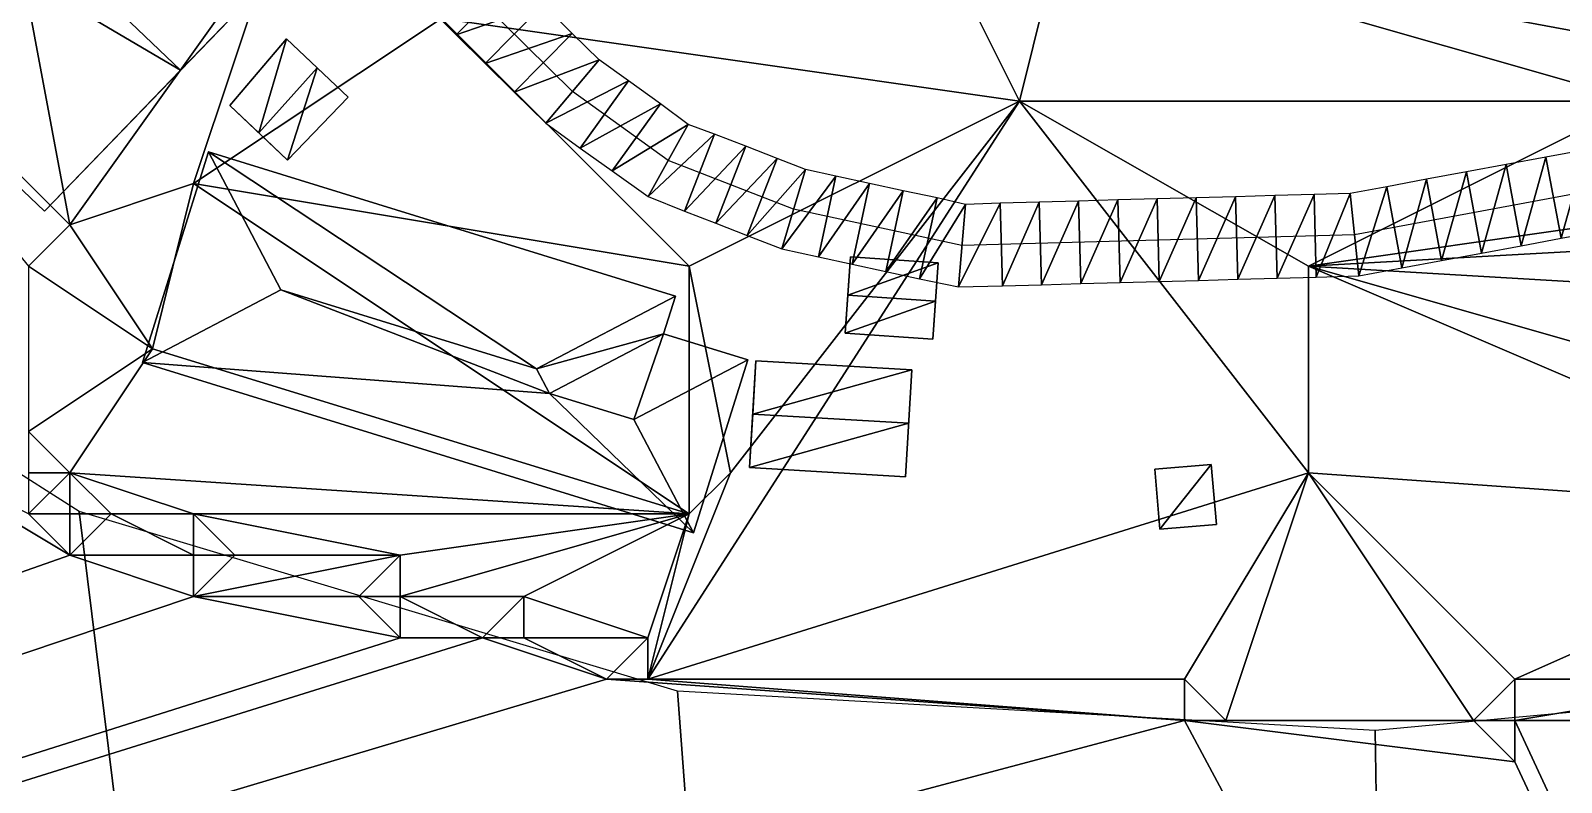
# Model space of a CAD drawing. Header units: metres. Extents: x -1103 to 901, y -902 to 905.
# Drawn here: x 544.1 to 618.3, y -113 to -76.6 of the extents above; entities that cross this region are included whole.
import ezdxf

# ---------------------------------------------------------------- set-up
doc = ezdxf.new("R2010")
doc.units = ezdxf.units.M
for name, color, linetype in [('OSM_BUILDING_FOOTPRINTS', 7, 'CONTINUOUS'), ('OSM_BUILDING_ROOFS', 1, 'CONTINUOUS'), ('OSM_BUILDING_WALLS', 8, 'CONTINUOUS'), ('OSM_ROAD_AXES', 2, 'CONTINUOUS'), ('OSM_ROAD_SURFACE', 9, 'CONTINUOUS'), ('OSM_TERRAIN', 3, 'CONTINUOUS'), ('OSM_WATER_OUTLINES', 4, 'CONTINUOUS'), ('OSM_WATER_SURFACE', 5, 'CONTINUOUS')]:
    doc.layers.add(name, color=color, linetype=linetype)

msp = doc.modelspace()

# ---------------------------------------------------------------- linework, layer by layer
at = {"layer": 'OSM_BUILDING_FOOTPRINTS'}
for points in [[(528.611, -43.73, 2.225), (557.958, -71.687, 2.225), (544.782, -85.334, 2.225), (515.434, -57.365, 2.225), (528.611, -43.73, 2.225)], [(556.554, -82.857, 2.004), (553.757, -80.214, 2.004), (556.499, -76.985, 2.004), (559.483, -79.816, 2.004), (556.554, -82.857, 2.004)], [(549.524, -92.666, 1.203), (552.718, -82.459, 1.203), (575.334, -89.448, 1.203), (574.759, -91.273, 1.203), (578.838, -92.534, 1.203), (576.207, -100.916, 1.203), (549.524, -92.666, 1.203)], [(587.814, -91.539, 1.119), (583.558, -91.251, 1.119), (583.823, -87.546, 1.119), (588.068, -87.834, 1.119), (587.814, -91.539, 1.119)], [(578.926, -97.754, 1.053), (579.236, -92.578, 1.053), (586.797, -93.02, 1.053), (586.487, -98.196, 1.053), (578.926, -97.754, 1.053)], [(598.558, -97.831, 1.067), (601.299, -97.61, 1.067), (601.542, -100.508, 1.067), (598.801, -100.729, 1.067), (598.558, -97.831, 1.067)]]:
    msp.add_polyline3d(points, close=True, dxfattribs=at)
at = {"layer": 'OSM_BUILDING_ROOFS'}
for points in [[(515.434, -57.365, 12.225), (551.37, -78.511, 16.225), (522.022, -50.548, 16.225)], [(557.958, -71.687, 12.225), (522.022, -50.548, 16.225), (551.37, -78.511, 16.225)], [(515.434, -57.365, 12.225), (544.782, -85.334, 12.225), (551.37, -78.511, 16.225)], [(556.499, -76.985, 7.204), (553.757, -80.214, 7.204), (555.156, -81.535, 8.358)], [(556.499, -76.985, 7.204), (555.156, -81.535, 8.358), (557.991, -78.4, 8.358)], [(556.554, -82.857, 7.204), (557.991, -78.4, 8.358), (555.156, -81.535, 8.358)], [(556.554, -82.857, 7.204), (559.483, -79.816, 7.204), (557.991, -78.4, 8.358)], [(552.718, -82.459, 6.403), (549.524, -92.666, 6.403), (556.231, -89.142, 9.612)], [(552.718, -82.459, 6.403), (556.231, -89.142, 9.612), (568.616, -92.971, 9.613)], [(552.718, -82.459, 6.403), (568.616, -92.971, 9.613), (575.334, -89.448, 6.403)], [(588.068, -87.834, 6.319), (583.823, -87.546, 6.319), (583.691, -89.399, 7.434)], [(588.068, -87.834, 6.319), (583.691, -89.399, 7.434), (587.941, -89.686, 7.434)], [(569.243, -94.165, 9.039), (556.231, -89.142, 9.612), (549.524, -92.666, 6.403)], [(569.243, -94.165, 9.039), (568.616, -92.971, 9.613), (556.231, -89.142, 9.612)], [(574.759, -91.273, 6.403), (575.334, -89.448, 6.403), (568.616, -92.971, 9.613)], [(583.558, -91.251, 6.319), (587.941, -89.686, 7.434), (583.691, -89.399, 7.434)], [(583.558, -91.251, 6.319), (587.814, -91.539, 6.319), (587.941, -89.686, 7.434)], [(574.759, -91.273, 6.403), (568.616, -92.971, 9.613), (569.243, -94.165, 9.039)], [(574.759, -91.273, 6.403), (569.243, -94.165, 9.039), (573.326, -95.428, 9.039)], [(574.759, -91.273, 6.403), (573.326, -95.428, 9.039), (578.838, -92.534, 6.403)], [(569.243, -94.165, 9.039), (549.524, -92.666, 6.403), (576.207, -100.916, 6.403)], [(576.207, -100.916, 6.403), (578.838, -92.534, 6.403), (573.326, -95.428, 9.039)], [(586.797, -93.02, 6.253), (579.236, -92.578, 6.253), (579.081, -95.166, 7.808)], [(586.797, -93.02, 6.253), (579.081, -95.166, 7.808), (586.642, -95.608, 7.808)], [(569.243, -94.165, 9.039), (576.207, -100.916, 6.403), (573.326, -95.428, 9.039)], [(578.926, -97.754, 6.253), (586.642, -95.608, 7.808), (579.081, -95.166, 7.808)], [(578.926, -97.754, 6.253), (586.487, -98.196, 6.253), (586.642, -95.608, 7.808)], [(601.299, -97.61, 11.067), (598.558, -97.831, 11.067), (598.801, -100.729, 11.067)], [(601.299, -97.61, 11.067), (598.801, -100.729, 11.067), (601.542, -100.508, 11.067)]]:
    msp.add_3dface(points, dxfattribs=at)
at = {"layer": 'OSM_BUILDING_WALLS'}
for points in [[(515.434, -57.365, 2.225), (544.782, -85.334, 2.225), (544.782, -85.334, 12.225)], [(515.434, -57.365, 2.225), (544.782, -85.334, 12.225), (515.434, -57.365, 12.225)], [(544.782, -85.334, 2.225), (557.958, -71.687, 2.225), (557.958, -71.687, 12.225)], [(544.782, -85.334, 2.225), (557.958, -71.687, 12.225), (544.782, -85.334, 12.225)], [(544.782, -85.334, 12.225), (557.958, -71.687, 12.225), (551.37, -78.511, 16.225)], [(556.499, -76.985, 2.004), (553.757, -80.214, 2.004), (553.757, -80.214, 7.204)], [(556.499, -76.985, 2.004), (553.757, -80.214, 7.204), (556.499, -76.985, 7.204)], [(559.483, -79.816, 2.004), (556.499, -76.985, 2.004), (556.499, -76.985, 7.204)], [(559.483, -79.816, 2.004), (556.499, -76.985, 7.204), (559.483, -79.816, 7.204)], [(559.483, -79.816, 7.204), (556.499, -76.985, 7.204), (557.991, -78.4, 8.358)], [(556.554, -82.857, 2.004), (559.483, -79.816, 2.004), (559.483, -79.816, 7.204)], [(556.554, -82.857, 2.004), (559.483, -79.816, 7.204), (556.554, -82.857, 7.204)], [(553.757, -80.214, 2.004), (556.554, -82.857, 2.004), (556.554, -82.857, 7.204)], [(553.757, -80.214, 2.004), (556.554, -82.857, 7.204), (553.757, -80.214, 7.204)], [(553.757, -80.214, 7.204), (556.554, -82.857, 7.204), (555.156, -81.535, 8.358)], [(552.718, -82.459, 1.203), (549.524, -92.666, 1.203), (549.524, -92.666, 6.403)], [(552.718, -82.459, 1.203), (549.524, -92.666, 6.403), (552.718, -82.459, 6.403)], [(575.334, -89.448, 1.203), (552.718, -82.459, 1.203), (552.718, -82.459, 6.403)], [(575.334, -89.448, 1.203), (552.718, -82.459, 6.403), (575.334, -89.448, 6.403)], [(583.823, -87.546, 1.119), (583.558, -91.251, 1.119), (583.558, -91.251, 6.319)], [(583.823, -87.546, 1.119), (583.558, -91.251, 6.319), (583.823, -87.546, 6.319)], [(583.691, -89.399, 7.434), (583.558, -91.251, 6.319), (583.823, -87.546, 6.319)], [(588.068, -87.834, 1.119), (583.823, -87.546, 1.119), (583.823, -87.546, 6.319)], [(588.068, -87.834, 1.119), (583.823, -87.546, 6.319), (588.068, -87.834, 6.319)], [(587.814, -91.539, 1.119), (588.068, -87.834, 1.119), (588.068, -87.834, 6.319)], [(587.814, -91.539, 1.119), (588.068, -87.834, 6.319), (587.814, -91.539, 6.319)], [(587.814, -91.539, 6.319), (588.068, -87.834, 6.319), (587.941, -89.686, 7.434)], [(574.759, -91.273, 1.203), (575.334, -89.448, 1.203), (575.334, -89.448, 6.403)], [(574.759, -91.273, 1.203), (575.334, -89.448, 6.403), (574.759, -91.273, 6.403)], [(578.838, -92.534, 1.203), (574.759, -91.273, 1.203), (574.759, -91.273, 6.403)], [(578.838, -92.534, 1.203), (574.759, -91.273, 6.403), (578.838, -92.534, 6.403)], [(583.558, -91.251, 1.119), (587.814, -91.539, 1.119), (587.814, -91.539, 6.319)], [(583.558, -91.251, 1.119), (587.814, -91.539, 6.319), (583.558, -91.251, 6.319)], [(549.524, -92.666, 1.203), (576.207, -100.916, 1.203), (576.207, -100.916, 6.403)], [(549.524, -92.666, 1.203), (576.207, -100.916, 6.403), (549.524, -92.666, 6.403)], [(576.207, -100.916, 1.203), (578.838, -92.534, 1.203), (578.838, -92.534, 6.403)], [(576.207, -100.916, 1.203), (578.838, -92.534, 6.403), (576.207, -100.916, 6.403)], [(579.236, -92.578, 1.053), (578.926, -97.754, 1.053), (578.926, -97.754, 6.253)], [(579.236, -92.578, 1.053), (578.926, -97.754, 6.253), (579.236, -92.578, 6.253)], [(579.236, -92.578, 6.253), (578.926, -97.754, 6.253), (579.081, -95.166, 7.808)], [(586.797, -93.02, 1.053), (579.236, -92.578, 1.053), (579.236, -92.578, 6.253)], [(586.797, -93.02, 1.053), (579.236, -92.578, 6.253), (586.797, -93.02, 6.253)], [(586.487, -98.196, 1.053), (586.797, -93.02, 1.053), (586.797, -93.02, 6.253)], [(586.487, -98.196, 1.053), (586.797, -93.02, 6.253), (586.487, -98.196, 6.253)], [(586.642, -95.608, 7.808), (586.797, -93.02, 6.253), (586.487, -98.196, 6.253)], [(578.926, -97.754, 1.053), (586.487, -98.196, 1.053), (586.487, -98.196, 6.253)], [(578.926, -97.754, 1.053), (586.487, -98.196, 6.253), (578.926, -97.754, 6.253)], [(601.299, -97.61, 1.067), (598.558, -97.831, 1.067), (598.558, -97.831, 11.067)], [(601.299, -97.61, 1.067), (598.558, -97.831, 11.067), (601.299, -97.61, 11.067)], [(598.558, -97.831, 1.067), (598.801, -100.729, 1.067), (598.801, -100.729, 11.067)], [(598.558, -97.831, 1.067), (598.801, -100.729, 11.067), (598.558, -97.831, 11.067)], [(601.542, -100.508, 1.067), (601.299, -97.61, 1.067), (601.299, -97.61, 11.067)], [(601.542, -100.508, 1.067), (601.299, -97.61, 11.067), (601.542, -100.508, 11.067)], [(598.801, -100.729, 1.067), (601.542, -100.508, 1.067), (601.542, -100.508, 11.067)], [(598.801, -100.729, 1.067), (601.542, -100.508, 11.067), (598.801, -100.729, 11.067)]]:
    msp.add_3dface(points, dxfattribs=at)
at = {"layer": 'OSM_ROAD_AXES'}
msp.add_polyline3d([(656.778, -77.472, 5.984), (644.884, -79.673, 5.839), (608.23, -86.474, 3.862), (589.218, -87.004, 3.152), (581.06, -85.235, 3.483), (574.991, -82.879, 3.756), (570.349, -79.539, 3.998), (553.426, -62.851, 4.757), (533.983, -42.558, 4.256), (525.814, -35.613, 3.255)], dxfattribs=at)
at = {"layer": 'OSM_ROAD_SURFACE'}
for points in [[(567.523, -73.943, 4.404), (563.304, -75.401, 4.374), (564.714, -76.791, 4.31)], [(568.933, -75.334, 4.298), (567.523, -73.943, 4.404), (564.714, -76.791, 4.31)], [(568.933, -75.334, 4.298), (564.714, -76.791, 4.31), (566.124, -78.182, 4.229)], [(570.343, -76.725, 4.131), (568.933, -75.334, 4.298), (566.124, -78.182, 4.229)], [(570.343, -76.725, 4.131), (566.124, -78.182, 4.229), (567.534, -79.573, 4.148)], [(571.641, -78.013, 4.034), (570.343, -76.725, 4.131), (567.534, -79.573, 4.148)], [(571.641, -78.013, 4.034), (567.534, -79.573, 4.148), (569.057, -81.066, 4.061)], [(573.064, -79.029, 3.96), (571.641, -78.013, 4.034), (569.057, -81.066, 4.061)], [(573.064, -79.029, 3.96), (569.057, -81.066, 4.061), (570.728, -82.276, 3.974)], [(574.612, -80.142, 3.88), (573.064, -79.029, 3.96), (570.728, -82.276, 3.974)], [(574.612, -80.142, 3.88), (570.728, -82.276, 3.974), (572.276, -83.389, 3.893)], [(575.963, -81.131, 3.809), (574.612, -80.142, 3.88), (572.276, -83.389, 3.893)], [(575.963, -81.131, 3.809), (572.276, -83.389, 3.893), (574.02, -84.628, 3.803)], [(577.232, -81.604, 3.752), (575.963, -81.131, 3.809), (574.02, -84.628, 3.803)], [(577.232, -81.604, 3.752), (574.02, -84.628, 3.803), (575.785, -85.333, 3.723)], [(578.749, -82.193, 3.684), (577.232, -81.604, 3.752), (575.785, -85.333, 3.723)], [(578.749, -82.193, 3.684), (575.785, -85.333, 3.723), (577.302, -85.921, 3.655)], [(580.267, -82.781, 3.616), (578.749, -82.193, 3.684), (577.302, -85.921, 3.655)], [(580.267, -82.781, 3.616), (577.302, -85.921, 3.655), (578.819, -86.51, 3.587)], [(581.634, -83.319, 3.555), (580.267, -82.781, 3.616), (578.819, -86.51, 3.587)], [(617.511, -82.718, 4.501), (615.582, -83.076, 4.395), (616.311, -87.008, 4.291)], [(617.511, -82.718, 4.501), (616.311, -87.008, 4.291), (618.241, -86.65, 4.394)], [(619.44, -82.36, 4.607), (617.511, -82.718, 4.501), (618.241, -86.65, 4.394)], [(619.44, -82.36, 4.607), (618.241, -86.65, 4.394), (620.17, -86.293, 4.498)], [(581.634, -83.319, 3.555), (578.819, -86.51, 3.587), (580.486, -87.151, 3.496)], [(583.115, -83.634, 3.494), (581.634, -83.319, 3.555), (580.486, -87.151, 3.496)], [(583.115, -83.634, 3.494), (580.486, -87.151, 3.496), (582.267, -87.543, 3.407)], [(584.747, -83.988, 3.422), (583.115, -83.634, 3.494), (582.267, -87.543, 3.407)], [(611.723, -83.791, 4.172), (609.794, -84.149, 4.061), (610.524, -88.082, 3.944)], [(611.723, -83.791, 4.172), (610.524, -88.082, 3.944), (612.453, -87.724, 4.075)], [(613.653, -83.433, 4.284), (611.723, -83.791, 4.172), (612.453, -87.724, 4.075)], [(613.653, -83.433, 4.284), (612.453, -87.724, 4.075), (614.382, -87.366, 4.188)], [(615.582, -83.076, 4.395), (613.653, -83.433, 4.284), (614.382, -87.366, 4.188)], [(615.582, -83.076, 4.395), (614.382, -87.366, 4.188), (616.311, -87.008, 4.291)], [(584.747, -83.988, 3.422), (582.267, -87.543, 3.407), (583.899, -87.897, 3.326)], [(586.378, -84.342, 3.341), (584.747, -83.988, 3.422), (583.899, -87.897, 3.326)], [(586.378, -84.342, 3.341), (583.899, -87.897, 3.326), (585.531, -88.251, 3.245)], [(588.01, -84.696, 3.26), (586.378, -84.342, 3.341), (585.531, -88.251, 3.245)], [(606.273, -84.528, 3.866), (604.372, -84.581, 3.765), (604.483, -88.579, 3.61)], [(606.273, -84.528, 3.866), (604.483, -88.579, 3.61), (606.384, -88.526, 3.74)], [(608.017, -84.485, 3.958), (606.273, -84.528, 3.866), (606.384, -88.526, 3.74)], [(608.017, -84.485, 3.958), (606.384, -88.526, 3.74), (608.443, -88.462, 3.85)], [(609.794, -84.149, 4.061), (608.017, -84.485, 3.958), (608.443, -88.462, 3.85)], [(609.794, -84.149, 4.061), (608.443, -88.462, 3.85), (610.524, -88.082, 3.944)], [(588.01, -84.696, 3.26), (585.531, -88.251, 3.245), (587.162, -88.605, 3.189)], [(589.387, -85.012, 3.215), (588.01, -84.696, 3.26), (587.162, -88.605, 3.189)], [(589.387, -85.012, 3.215), (587.162, -88.605, 3.189), (589.048, -88.997, 3.189)], [(591.063, -84.952, 3.217), (589.387, -85.012, 3.215), (589.048, -88.997, 3.189)], [(591.063, -84.952, 3.217), (589.048, -88.997, 3.189), (591.175, -88.951, 3.191)], [(592.964, -84.899, 3.219), (591.063, -84.952, 3.217), (591.175, -88.951, 3.191)], [(592.964, -84.899, 3.219), (591.175, -88.951, 3.191), (593.076, -88.897, 3.193)], [(594.865, -84.846, 3.221), (592.964, -84.899, 3.219), (593.076, -88.897, 3.193)], [(594.865, -84.846, 3.221), (593.076, -88.897, 3.193), (594.977, -88.844, 3.195)], [(596.767, -84.793, 3.296), (594.865, -84.846, 3.221), (594.977, -88.844, 3.195)], [(596.767, -84.793, 3.296), (594.977, -88.844, 3.195), (596.878, -88.791, 3.198)], [(598.668, -84.74, 3.433), (596.767, -84.793, 3.296), (596.878, -88.791, 3.198)], [(598.668, -84.74, 3.433), (596.878, -88.791, 3.198), (598.78, -88.738, 3.2)], [(600.569, -84.687, 3.563), (598.668, -84.74, 3.433), (598.78, -88.738, 3.2)], [(600.569, -84.687, 3.563), (598.78, -88.738, 3.2), (600.681, -88.685, 3.336)], [(602.47, -84.634, 3.664), (600.569, -84.687, 3.563), (600.681, -88.685, 3.336)], [(602.47, -84.634, 3.664), (600.681, -88.685, 3.336), (602.582, -88.632, 3.473)], [(604.372, -84.581, 3.765), (602.47, -84.634, 3.664), (602.582, -88.632, 3.473)], [(604.372, -84.581, 3.765), (602.582, -88.632, 3.473), (604.483, -88.579, 3.61)]]:
    msp.add_3dface(points, dxfattribs=at)
at = {"layer": 'OSM_TERRAIN'}
for points in [[(546, -86, 4.41), (540, -54, 4.527), (526, -66, 4.5)], [(546, -86, 4.41), (556, -72, 4.394), (540, -54, 4.527)], [(544, -88, 4.774), (546, -86, 4.41), (526, -66, 4.5)], [(552, -84, 3.742), (556, -72, 4.394), (546, -86, 4.41)], [(552, -84, 3.742), (564, -76, 4.306), (556, -72, 4.394)], [(592, -80, 3.2), (594, -72, 3.876), (590, -76, 3.796)], [(592, -80, 3.2), (622, -80, 4.769), (594, -72, 3.876)], [(622, -80, 4.769), (648, -82, 5.926), (594, -72, 3.876)], [(594, -72, 3.876), (648, -82, 5.926), (628, -74, 5.344)], [(552, -84, 3.742), (576, -88, 3.607), (564, -76, 4.306)], [(576, -88, 3.607), (592, -80, 3.2), (564, -76, 4.306)], [(564, -76, 4.306), (592, -80, 3.2), (590, -76, 3.796)], [(574, -108, 3), (606, -98, 3.096), (592, -80, 3.2)], [(574, -108, 3), (592, -80, 3.2), (578, -98, 3.184)], [(578, -98, 3.184), (592, -80, 3.2), (576, -88, 3.607)], [(606, -98, 3.096), (606, -88, 3.701), (592, -80, 3.2)], [(606, -88, 3.701), (622, -80, 4.769), (592, -80, 3.2)], [(606, -88, 3.701), (648, -82, 5.926), (622, -80, 4.769)], [(642, -86, 5.565), (648, -82, 5.926), (606, -88, 3.701)], [(550, -92, 3.719), (552, -84, 3.742), (546, -86, 4.41)], [(550, -92, 3.719), (576, -100, 3.667), (552, -84, 3.742)], [(552, -84, 3.742), (576, -100, 3.667), (576, -88, 3.607)], [(544, -88, 4.774), (550, -92, 3.719), (546, -86, 4.41)], [(640, -90, 4.979), (642, -86, 5.565), (606, -88, 3.701)], [(544, -96, 4.815), (550, -92, 3.719), (544, -88, 4.774)], [(576, -100, 3.667), (578, -98, 3.184), (576, -88, 3.607)], [(606, -98, 3.096), (634, -100, 4.455), (606, -88, 3.701)], [(634, -100, 4.455), (634, -96, 4.893), (606, -88, 3.701)], [(606, -88, 3.701), (634, -96, 4.893), (640, -90, 4.979)], [(546, -98, 4.657), (550, -92, 3.719), (544, -96, 4.815)], [(546, -98, 4.657), (576, -100, 3.667), (550, -92, 3.719)], [(284, -194), (546, -102), (536, -96)], [(546, -102), (544, -100), (536, -96)], [(544, -98, 4.858), (546, -98, 4.657), (544, -96, 4.815)], [(544, -100), (546, -100), (546, -98, 4.657)], [(544, -100), (546, -98, 4.657), (544, -98, 4.858)], [(546, -100), (548, -100, 4.464), (546, -98, 4.657)], [(548, -100, 4.464), (552, -100, 4.09), (546, -98, 4.657)], [(552, -100, 4.09), (576, -100, 3.667), (546, -98, 4.657)], [(600, -108, 3.281), (606, -98, 3.096), (574, -108, 3)], [(576, -100, 3.667), (574, -108, 3), (578, -98, 3.184)], [(600, -108, 3.281), (602, -110, 3.421), (606, -98, 3.096)], [(602, -110, 3.421), (614, -110, 3.729), (606, -98, 3.096)], [(614, -110, 3.729), (616, -108, 3.721), (606, -98, 3.096)], [(606, -98, 3.096), (616, -108, 3.721), (634, -100, 4.455)], [(546, -102), (546, -100), (544, -100)], [(546, -102), (548, -100, 4.464), (546, -100)], [(546, -102), (552, -102), (548, -100, 4.464)], [(552, -102), (552, -100, 4.09), (548, -100, 4.464)], [(552, -102), (554, -102, 3.923), (552, -100, 4.09)], [(554, -102, 3.923), (562, -102, 3.506), (552, -100, 4.09)], [(552, -100, 4.09), (562, -102, 3.506), (576, -100, 3.667)], [(562, -104, 3.501), (576, -100, 3.667), (562, -102, 3.506)], [(562, -104, 3.501), (568, -104, 3.187), (576, -100, 3.667)], [(568, -104, 3.187), (574, -106, 3), (576, -100, 3.667)], [(574, -106, 3), (574, -108, 3), (576, -100, 3.667)], [(616, -108, 3.721), (628, -108, 4.066), (634, -100, 4.455)], [(546, -102), (284, -194), (552, -104)], [(546, -102), (552, -104), (552, -102)], [(552, -104), (554, -102, 3.923), (552, -102)], [(552, -104), (562, -102, 3.506), (554, -102, 3.923)], [(552, -104), (560, -104), (562, -102, 3.506)], [(560, -104), (562, -104, 3.501), (562, -102, 3.506)], [(284, -194), (562, -106), (552, -104)], [(552, -104), (562, -106), (560, -104)], [(562, -106), (562, -104, 3.501), (560, -104)], [(562, -106), (566, -106), (562, -104, 3.501)], [(566, -106), (568, -104, 3.187), (562, -104, 3.501)], [(566, -106), (568, -106, 3.187), (568, -104, 3.187)], [(568, -106, 3.187), (574, -106, 3), (568, -104, 3.187)], [(284, -194), (572, -108), (566, -106)], [(284, -194), (566, -106), (562, -106)], [(572, -108), (568, -106, 3.187), (566, -106)], [(572, -108), (574, -106, 3), (568, -106, 3.187)], [(572, -108), (574, -108, 3), (574, -106, 3)], [(572, -108), (284, -194), (600, -110)], [(572, -108), (600, -110), (574, -108, 3)], [(600, -110), (600, -108, 3.281), (574, -108, 3)], [(600, -110), (602, -110, 3.421), (600, -108, 3.281)], [(614, -110, 3.729), (616, -110), (616, -108, 3.721)], [(616, -110), (628, -110), (628, -108, 4.066)], [(616, -110), (628, -108, 4.066), (616, -108, 3.721)], [(284, -194), (720, -334), (600, -110)], [(600, -110), (720, -334), (616, -112)], [(600, -110), (614, -110, 3.729), (602, -110, 3.421)], [(600, -110), (616, -112), (614, -110, 3.729)], [(616, -112), (616, -110), (614, -110, 3.729)], [(616, -112), (720, -334), (616, -110)], [(720, -334), (628, -110), (616, -110)]]:
    msp.add_3dface(points, dxfattribs=at)
at = {"layer": 'OSM_WATER_OUTLINES'}
msp.add_polyline3d([(900, -638.452, 1), (900, 33.017, 1), (888.355, 17.134, 1), (873.421, 2.979, 1), (853.015, -11.077, 1), (820.915, -29.6, 1), (774.434, -53.443, 1), (771.659, -52.293, 1), (682.091, -92.004, 1), (651.704, -101.293, 1), (627.242, -108.802, 1), (609.236, -110.494, 1), (575.433, -108.58, 1), (546.451, -99.888, 1), (530.368, -89.658, 1), (527.582, -85.433, 1), (524.819, -82.857, 1), (518.286, -78.389, 1), (508.658, -65.649, 1), (506.58, -61.524, 1), (502.579, -57.697, 1), (499.76, -54.899, 1), (497.174, -51.581, 1), (495.317, -47.39, 1)], dxfattribs=at)
at = {"layer": 'OSM_WATER_SURFACE'}
for points in [[(617.309, -669.57, 1), (900, -638.452, 1), (900, 33.017, 1)], [(617.309, -669.57, 1), (900, 33.017, 1), (888.355, 17.134, 1)], [(617.309, -669.57, 1), (888.355, 17.134, 1), (873.421, 2.979, 1)], [(617.309, -669.57, 1), (873.421, 2.979, 1), (853.015, -11.077, 1)], [(617.309, -669.57, 1), (853.015, -11.077, 1), (820.915, -29.6, 1)], [(617.309, -669.57, 1), (820.915, -29.6, 1), (774.434, -53.443, 1)], [(480.787, -622.303, 1), (617.309, -669.57, 1), (495.317, -47.39, 1)], [(617.309, -669.57, 1), (497.174, -51.581, 1), (495.317, -47.39, 1)], [(617.309, -669.57, 1), (499.76, -54.899, 1), (497.174, -51.581, 1)], [(617.309, -669.57, 1), (774.434, -53.443, 1), (771.659, -52.293, 1)], [(617.309, -669.57, 1), (771.659, -52.293, 1), (682.091, -92.004, 1)], [(617.309, -669.57, 1), (502.579, -57.697, 1), (499.76, -54.899, 1)], [(617.309, -669.57, 1), (506.58, -61.524, 1), (502.579, -57.697, 1)], [(617.309, -669.57, 1), (508.658, -65.649, 1), (506.58, -61.524, 1)], [(617.309, -669.57, 1), (518.286, -78.389, 1), (508.658, -65.649, 1)], [(617.309, -669.57, 1), (524.819, -82.857, 1), (518.286, -78.389, 1)], [(617.309, -669.57, 1), (527.582, -85.433, 1), (524.819, -82.857, 1)], [(617.309, -669.57, 1), (530.368, -89.658, 1), (527.582, -85.433, 1)], [(617.309, -669.57, 1), (546.451, -99.888, 1), (530.368, -89.658, 1)], [(617.309, -669.57, 1), (682.091, -92.004, 1), (651.704, -101.293, 1)], [(617.309, -669.57, 1), (575.433, -108.58, 1), (546.451, -99.888, 1)], [(617.309, -669.57, 1), (651.704, -101.293, 1), (627.242, -108.802, 1)], [(617.309, -669.57, 1), (609.236, -110.494, 1), (575.433, -108.58, 1)], [(617.309, -669.57, 1), (627.242, -108.802, 1), (609.236, -110.494, 1)]]:
    msp.add_3dface(points, dxfattribs=at)

doc.saveas('drawing.dxf')
